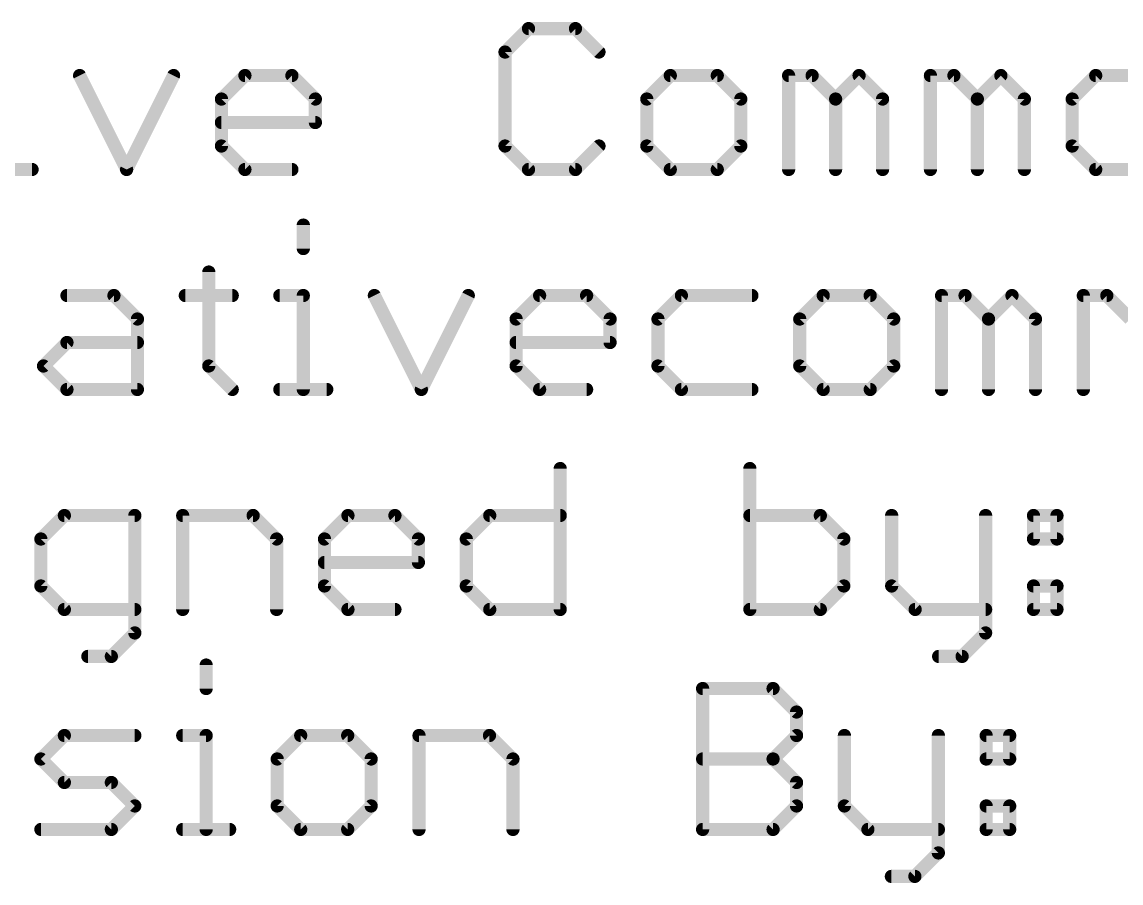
# Model space of a CAD drawing. Extents: x -37 to 70, y -13 to 33.
# Drawn here: x 0.78 to 13.47, y -13.24 to -3.3 of the extents above; entities that cross this region are included whole.
import ezdxf

# ---------------------------------------------------------------- set-up
doc = ezdxf.new("R2010")
doc.units = 0
doc.layers.add('51', color=53, linetype='CONTINUOUS')

msp = doc.modelspace()

# ---------------------------------------------------------------- linework, layer by layer
at = {"layer": '51', "const_width": 0.1524}
for points in [[(6.6291, -3.3768), (6.358, -3.648)], [(7.1715, -3.3768), (6.6291, -3.3768)], [(7.4426, -3.648), (7.1715, -3.3768)], [(6.358, -3.648), (6.358, -4.7326)], [(1.4465, -3.9191), (1.9888, -5.0038)], [(1.9888, -5.0038), (2.5312, -3.9191)], [(3.0837, -4.1903), (3.3548, -3.9191)], [(3.3548, -3.9191), (3.8972, -3.9191)], [(3.8972, -3.9191), (4.1683, -4.1903)], [(8.2663, -3.9191), (7.9951, -4.1903)], [(8.8086, -3.9191), (8.2663, -3.9191)], [(9.0798, -4.1903), (8.8086, -3.9191)], [(9.6323, -5.0038), (9.6323, -3.9191)], [(9.6323, -3.9191), (9.9035, -3.9191)], [(9.9035, -3.9191), (10.1746, -4.1903)], [(10.1746, -4.1903), (10.4458, -3.9191)], [(10.4458, -3.9191), (10.717, -4.1903)], [(11.2695, -5.0038), (11.2695, -3.9191)], [(11.2695, -3.9191), (11.5406, -3.9191)], [(11.5406, -3.9191), (11.8118, -4.1903)], [(11.8118, -4.1903), (12.0829, -3.9191)], [(12.0829, -3.9191), (12.3541, -4.1903)], [(13.1778, -3.9191), (12.9066, -4.1903)], [(13.7201, -3.9191), (13.1778, -3.9191)], [(3.0837, -4.7326), (3.0837, -4.1903)], [(4.1683, -4.1903), (4.1683, -4.4615)], [(7.9951, -4.1903), (7.9951, -4.7326)], [(9.0798, -4.7326), (9.0798, -4.1903)], [(10.1746, -4.1903), (10.1746, -5.0038)], [(10.717, -4.1903), (10.717, -5.0038)], [(11.8118, -4.1903), (11.8118, -5.0038)], [(12.3541, -4.1903), (12.3541, -5.0038)], [(12.9066, -4.1903), (12.9066, -4.7326)], [(4.1683, -4.4615), (3.0837, -4.4615)], [(3.3548, -5.0038), (3.0837, -4.7326)], [(6.358, -4.7326), (6.6291, -5.0038)], [(7.1715, -5.0038), (7.4426, -4.7326)], [(7.9951, -4.7326), (8.2663, -5.0038)], [(8.8086, -5.0038), (9.0798, -4.7326)], [(12.9066, -4.7326), (13.1778, -5.0038)], [(0.3551, -5.0038), (0.8974, -5.0038)], [(3.8972, -5.0038), (3.3548, -5.0038)], [(6.6291, -5.0038), (7.1715, -5.0038)], [(8.2663, -5.0038), (8.8086, -5.0038)], [(13.1778, -5.0038), (13.7201, -5.0038)], [(4.029, -5.6456), (4.029, -5.9168)], [(2.9375, -6.188), (2.9375, -7.2726)], [(1.3004, -6.4591), (1.8427, -6.4591)], [(1.8427, -6.4591), (2.1139, -6.7303)], [(2.6664, -6.4591), (3.2087, -6.4591)], [(3.7578, -6.4591), (4.029, -6.4591)], [(4.029, -6.4591), (4.029, -7.5438)], [(4.8492, -6.4591), (5.3916, -7.5438)], [(5.3916, -7.5438), (5.9339, -6.4591)], [(6.4864, -6.7303), (6.7576, -6.4591)], [(6.7576, -6.4591), (7.2999, -6.4591)], [(7.2999, -6.4591), (7.571, -6.7303)], [(8.3947, -6.4591), (8.1235, -6.7303)], [(9.2082, -6.4591), (8.3947, -6.4591)], [(10.0319, -6.4591), (9.7607, -6.7303)], [(10.5742, -6.4591), (10.0319, -6.4591)], [(10.8454, -6.7303), (10.5742, -6.4591)], [(11.3979, -7.5438), (11.3979, -6.4591)], [(11.3979, -6.4591), (11.669, -6.4591)], [(11.669, -6.4591), (11.9402, -6.7303)], [(11.9402, -6.7303), (12.2114, -6.4591)], [(12.2114, -6.4591), (12.4825, -6.7303)], [(13.035, -7.5438), (13.035, -6.4591)], [(13.035, -6.4591), (13.3062, -6.4591)], [(13.3062, -6.4591), (13.5773, -6.7303)], [(2.1139, -6.7303), (2.1139, -7.5438)], [(6.4864, -7.2726), (6.4864, -6.7303)], [(7.571, -6.7303), (7.571, -7.0015)], [(8.1235, -6.7303), (8.1235, -7.2726)], [(9.7607, -6.7303), (9.7607, -7.2726)], [(10.8454, -7.2726), (10.8454, -6.7303)], [(11.9402, -6.7303), (11.9402, -7.5438)], [(12.4825, -6.7303), (12.4825, -7.5438)], [(1.0292, -7.2726), (1.3004, -7.0015)], [(1.3004, -7.0015), (2.1139, -7.0015)], [(7.571, -7.0015), (6.4864, -7.0015)], [(1.3004, -7.5438), (1.0292, -7.2726)], [(2.9375, -7.2726), (3.2087, -7.5438)], [(6.7576, -7.5438), (6.4864, -7.2726)], [(8.1235, -7.2726), (8.3947, -7.5438)], [(9.7607, -7.2726), (10.0319, -7.5438)], [(10.5742, -7.5438), (10.8454, -7.2726)], [(2.1139, -7.5438), (1.3004, -7.5438)], [(3.7578, -7.5438), (4.3001, -7.5438)], [(7.2999, -7.5438), (6.7576, -7.5438)], [(8.3947, -7.5438), (9.2082, -7.5438)], [(10.0319, -7.5438), (10.5742, -7.5438)], [(6.9952, -8.4568), (6.9952, -10.0838)], [(9.1849, -8.4568), (9.1849, -10.0838)], [(1.2703, -8.9991), (0.9991, -9.2703)], [(2.0838, -8.9991), (1.2703, -8.9991)], [(2.0838, -10.355), (2.0838, -8.9991)], [(2.6363, -10.0838), (2.6363, -8.9991)], [(2.6363, -8.9991), (3.4498, -8.9991)], [(3.4498, -8.9991), (3.7209, -9.2703)], [(4.2734, -9.2703), (4.5446, -8.9991)], [(4.5446, -8.9991), (5.0869, -8.9991)], [(5.0869, -8.9991), (5.3581, -9.2703)], [(5.9106, -9.2703), (6.1817, -8.9991)], [(6.1817, -8.9991), (6.9952, -8.9991)], [(9.9984, -8.9991), (9.1849, -8.9991)], [(10.2695, -9.2703), (9.9984, -8.9991)], [(10.822, -8.9991), (10.822, -9.8126)], [(11.9067, -8.9991), (11.9067, -10.355)], [(12.4592, -8.9991), (12.7304, -8.9991)], [(12.4592, -9.2703), (12.4592, -8.9991)], [(12.7304, -8.9991), (12.7304, -9.2703)], [(0.9991, -9.2703), (0.9991, -9.8126)], [(3.7209, -9.2703), (3.7209, -10.0838)], [(4.2734, -9.8126), (4.2734, -9.2703)], [(5.3581, -9.2703), (5.3581, -9.5415)], [(5.9106, -9.8126), (5.9106, -9.2703)], [(10.2695, -9.8126), (10.2695, -9.2703)], [(12.7304, -9.2703), (12.4592, -9.2703)], [(5.3581, -9.5415), (4.2734, -9.5415)], [(0.9991, -9.8126), (1.2703, -10.0838)], [(4.5446, -10.0838), (4.2734, -9.8126)], [(6.1817, -10.0838), (5.9106, -9.8126)], [(9.9984, -10.0838), (10.2695, -9.8126)], [(10.822, -9.8126), (11.0932, -10.0838)], [(12.4592, -9.8126), (12.7304, -9.8126)], [(12.4592, -10.0838), (12.4592, -9.8126)], [(12.7304, -9.8126), (12.7304, -10.0838)], [(1.2703, -10.0838), (2.0838, -10.0838)], [(5.0869, -10.0838), (4.5446, -10.0838)], [(6.9952, -10.0838), (6.1817, -10.0838)], [(9.1849, -10.0838), (9.9984, -10.0838)], [(11.0932, -10.0838), (11.9067, -10.0838)], [(12.7304, -10.0838), (12.4592, -10.0838)], [(1.8126, -10.6261), (2.0838, -10.355)], [(11.9067, -10.355), (11.6355, -10.6261)], [(1.5414, -10.6261), (1.8126, -10.6261)], [(2.9074, -10.7256), (2.9074, -10.9968)], [(11.6355, -10.6261), (11.3644, -10.6261)], [(8.6392, -12.6238), (8.6392, -10.9968)], [(8.6392, -10.9968), (9.4527, -10.9968)], [(9.4527, -10.9968), (9.7238, -11.268)], [(9.7238, -11.268), (9.7238, -11.5391)], [(0.9991, -11.8103), (1.2703, -11.5391)], [(1.2703, -11.5391), (2.0838, -11.5391)], [(2.6363, -11.5391), (2.9074, -11.5391)], [(2.9074, -11.5391), (2.9074, -12.6238)], [(3.9989, -11.5391), (3.7277, -11.8103)], [(4.5412, -11.5391), (3.9989, -11.5391)], [(4.8124, -11.8103), (4.5412, -11.5391)], [(5.3649, -12.6238), (5.3649, -11.5391)], [(5.3649, -11.5391), (6.1784, -11.5391)], [(6.1784, -11.5391), (6.4495, -11.8103)], [(9.7238, -11.5391), (9.4527, -11.8103)], [(10.2763, -11.5391), (10.2763, -12.3526)], [(11.361, -11.5391), (11.361, -12.895)], [(11.9135, -11.5391), (12.1846, -11.5391)], [(11.9135, -11.8103), (11.9135, -11.5391)], [(12.1846, -11.5391), (12.1846, -11.8103)], [(1.2703, -12.0815), (0.9991, -11.8103)], [(3.7277, -11.8103), (3.7277, -12.3526)], [(4.8124, -12.3526), (4.8124, -11.8103)], [(6.4495, -11.8103), (6.4495, -12.6238)], [(8.6392, -11.8103), (9.4527, -11.8103)], [(9.4527, -11.8103), (9.7238, -12.0815)], [(12.1846, -11.8103), (11.9135, -11.8103)], [(1.8126, -12.0815), (1.2703, -12.0815)], [(2.0838, -12.3526), (1.8126, -12.0815)], [(9.7238, -12.0815), (9.7238, -12.3526)], [(1.8126, -12.6238), (2.0838, -12.3526)], [(3.7277, -12.3526), (3.9989, -12.6238)], [(4.5412, -12.6238), (4.8124, -12.3526)], [(9.7238, -12.3526), (9.4527, -12.6238)], [(10.2763, -12.3526), (10.5475, -12.6238)], [(11.9135, -12.3526), (12.1846, -12.3526)], [(11.9135, -12.6238), (11.9135, -12.3526)], [(12.1846, -12.3526), (12.1846, -12.6238)], [(0.9991, -12.6238), (1.8126, -12.6238)], [(2.6363, -12.6238), (3.1786, -12.6238)], [(3.9989, -12.6238), (4.5412, -12.6238)], [(9.4527, -12.6238), (8.6392, -12.6238)], [(10.5475, -12.6238), (11.361, -12.6238)], [(12.1846, -12.6238), (11.9135, -12.6238)], [(11.361, -12.895), (11.0898, -13.1661)], [(11.0898, -13.1661), (10.8187, -13.1661)]]:
    msp.add_lwpolyline(points, dxfattribs=at)
at = {"layer": '51', "const_width": 0.0762}
for points in [[(6.6291, -3.3387, 1), (6.6291, -3.4149)], [(6.6561, -3.4038, 1), (6.6022, -3.3499)], [(7.1984, -3.3499, 1), (7.1445, -3.4038)], [(7.1715, -3.4149, 1), (7.1715, -3.3387)], [(6.331, -3.621, 1), (6.3849, -3.6749)], [(6.3961, -3.648, 1), (6.3199, -3.648)], [(7.4157, -3.6749, 1), (7.4696, -3.621)], [(1.4806, -3.9021, 1), (1.4124, -3.9362)], [(2.5652, -3.9362, 1), (2.4971, -3.9021)], [(3.3548, -3.881, 1), (3.3548, -3.9572)], [(3.3818, -3.9461, 1), (3.3279, -3.8922)], [(3.9241, -3.8922, 1), (3.8702, -3.9461)], [(3.8972, -3.9572, 1), (3.8972, -3.881)], [(8.2663, -3.881, 1), (8.2663, -3.9572)], [(8.2932, -3.9461, 1), (8.2394, -3.8922)], [(8.8356, -3.8922, 1), (8.7817, -3.9461)], [(8.8086, -3.9572, 1), (8.8086, -3.881)], [(9.6704, -3.9191, 1), (9.5942, -3.9191)], [(9.6323, -3.881, 1), (9.6323, -3.9572)], [(9.9304, -3.8922, 1), (9.8765, -3.9461)], [(9.9035, -3.9572, 1), (9.9035, -3.881)], [(10.4727, -3.8922, 1), (10.4188, -3.9461)], [(10.4727, -3.9461, 1), (10.4188, -3.8922)], [(11.3076, -3.9191, 1), (11.2314, -3.9191)], [(11.2695, -3.881, 1), (11.2695, -3.9572)], [(11.5676, -3.8922, 1), (11.5137, -3.9461)], [(11.5406, -3.9572, 1), (11.5406, -3.881)], [(12.1099, -3.8922, 1), (12.056, -3.9461)], [(12.1099, -3.9461, 1), (12.056, -3.8922)], [(13.1778, -3.881, 1), (13.1778, -3.9572)], [(13.2047, -3.9461, 1), (13.1508, -3.8922)], [(3.1218, -4.1903, 1), (3.0456, -4.1903)], [(3.0567, -4.1634, 1), (3.1106, -4.2172)], [(4.2064, -4.1903, 1), (4.1302, -4.1903)], [(4.1414, -4.2172, 1), (4.1953, -4.1634)], [(8.0332, -4.1903, 1), (7.957, -4.1903)], [(7.9682, -4.1634, 1), (8.0221, -4.2172)], [(9.1179, -4.1903, 1), (9.0417, -4.1903)], [(9.0529, -4.2172, 1), (9.1067, -4.1634)], [(10.2127, -4.1903, 1), (10.1365, -4.1903)], [(10.1477, -4.1634, 1), (10.2016, -4.2172)], [(10.1477, -4.2172, 1), (10.2016, -4.1634)], [(10.7551, -4.1903, 1), (10.6789, -4.1903)], [(10.69, -4.2172, 1), (10.7439, -4.1634)], [(11.8499, -4.1903, 1), (11.7737, -4.1903)], [(11.7848, -4.1634, 1), (11.8387, -4.2172)], [(11.7848, -4.2172, 1), (11.8387, -4.1634)], [(12.3922, -4.1903, 1), (12.316, -4.1903)], [(12.3272, -4.2172, 1), (12.3811, -4.1634)], [(12.9447, -4.1903, 1), (12.8685, -4.1903)], [(12.8797, -4.1634, 1), (12.9335, -4.2172)], [(3.0837, -4.4234, 1), (3.0837, -4.4996)], [(4.1302, -4.4615, 1), (4.2064, -4.4615)], [(4.1683, -4.4996, 1), (4.1683, -4.4234)], [(3.1106, -4.7057, 1), (3.0567, -4.7596)], [(3.0456, -4.7326, 1), (3.1218, -4.7326)], [(6.3849, -4.7057, 1), (6.331, -4.7596)], [(6.3199, -4.7326, 1), (6.3961, -4.7326)], [(7.4696, -4.7596, 1), (7.4157, -4.7057)], [(8.0221, -4.7057, 1), (7.9682, -4.7596)], [(7.957, -4.7326, 1), (8.0332, -4.7326)], [(9.0417, -4.7326, 1), (9.1179, -4.7326)], [(9.1067, -4.7596, 1), (9.0529, -4.7057)], [(12.9335, -4.7057, 1), (12.8797, -4.7596)], [(12.8685, -4.7326, 1), (12.9447, -4.7326)], [(0.8974, -5.0419, 1), (0.8974, -4.9657)], [(1.9548, -4.9868, 1), (2.0229, -5.0208)], [(1.9548, -5.0208, 1), (2.0229, -4.9868)], [(3.3548, -4.9657, 1), (3.3548, -5.0419)], [(3.3279, -5.0307, 1), (3.3818, -4.9769)], [(3.8972, -5.0419, 1), (3.8972, -4.9657)], [(6.6291, -4.9657, 1), (6.6291, -5.0419)], [(6.6022, -5.0307, 1), (6.6561, -4.9769)], [(7.1445, -4.9769, 1), (7.1984, -5.0307)], [(7.1715, -5.0419, 1), (7.1715, -4.9657)], [(8.2663, -4.9657, 1), (8.2663, -5.0419)], [(8.2394, -5.0307, 1), (8.2932, -4.9769)], [(8.7817, -4.9769, 1), (8.8356, -5.0307)], [(8.8086, -5.0419, 1), (8.8086, -4.9657)], [(13.1778, -4.9657, 1), (13.1778, -5.0419)], [(13.1508, -5.0307, 1), (13.2047, -4.9769)], [(9.5942, -5.0038, 1), (9.6704, -5.0038)], [(10.1365, -5.0038, 1), (10.2127, -5.0038)], [(10.6789, -5.0038, 1), (10.7551, -5.0038)], [(11.2314, -5.0038, 1), (11.3076, -5.0038)], [(11.7737, -5.0038, 1), (11.8499, -5.0038)], [(12.316, -5.0038, 1), (12.3922, -5.0038)], [(4.0671, -5.6456, 1), (3.9909, -5.6456)], [(3.9909, -5.9168, 1), (4.0671, -5.9168)], [(2.9756, -6.188, 1), (2.8994, -6.188)], [(1.3004, -6.421, 1), (1.3004, -6.4972)], [(1.8696, -6.4322, 1), (1.8158, -6.4861)], [(1.8427, -6.4972, 1), (1.8427, -6.421)], [(2.6664, -6.421, 1), (2.6664, -6.4972)], [(3.2087, -6.4972, 1), (3.2087, -6.421)], [(3.7578, -6.421, 1), (3.7578, -6.4972)], [(4.0671, -6.4591, 1), (3.9909, -6.4591)], [(4.029, -6.4972, 1), (4.029, -6.421)], [(4.8833, -6.4421, 1), (4.8152, -6.4762)], [(5.968, -6.4762, 1), (5.8998, -6.4421)], [(6.7576, -6.421, 1), (6.7576, -6.4972)], [(6.7845, -6.4861, 1), (6.7306, -6.4322)], [(7.3268, -6.4322, 1), (7.2729, -6.4861)], [(7.2999, -6.4972, 1), (7.2999, -6.421)], [(8.3947, -6.421, 1), (8.3947, -6.4972)], [(8.4216, -6.4861, 1), (8.3678, -6.4322)], [(9.2082, -6.4972, 1), (9.2082, -6.421)], [(10.0319, -6.421, 1), (10.0319, -6.4972)], [(10.0588, -6.4861, 1), (10.0049, -6.4322)], [(10.6011, -6.4322, 1), (10.5473, -6.4861)], [(10.5742, -6.4972, 1), (10.5742, -6.421)], [(11.436, -6.4591, 1), (11.3598, -6.4591)], [(11.3979, -6.421, 1), (11.3979, -6.4972)], [(11.696, -6.4322, 1), (11.6421, -6.4861)], [(11.669, -6.4972, 1), (11.669, -6.421)], [(12.2383, -6.4322, 1), (12.1844, -6.4861)], [(12.2383, -6.4861, 1), (12.1844, -6.4322)], [(13.0731, -6.4591, 1), (12.9969, -6.4591)], [(13.035, -6.421, 1), (13.035, -6.4972)], [(13.3331, -6.4322, 1), (13.2792, -6.4861)], [(13.3062, -6.4972, 1), (13.3062, -6.421)], [(2.152, -6.7303, 1), (2.0758, -6.7303)], [(2.0869, -6.7572, 1), (2.1408, -6.7034)], [(6.5245, -6.7303, 1), (6.4483, -6.7303)], [(6.4594, -6.7034, 1), (6.5133, -6.7572)], [(7.6091, -6.7303, 1), (7.5329, -6.7303)], [(7.5441, -6.7572, 1), (7.598, -6.7034)], [(8.1616, -6.7303, 1), (8.0854, -6.7303)], [(8.0966, -6.7034, 1), (8.1505, -6.7572)], [(9.7988, -6.7303, 1), (9.7226, -6.7303)], [(9.7338, -6.7034, 1), (9.7876, -6.7572)], [(10.8835, -6.7303, 1), (10.8073, -6.7303)], [(10.8184, -6.7572, 1), (10.8723, -6.7034)], [(11.9783, -6.7303, 1), (11.9021, -6.7303)], [(11.9132, -6.7034, 1), (11.9671, -6.7572)], [(11.9132, -6.7572, 1), (11.9671, -6.7034)], [(12.5206, -6.7303, 1), (12.4444, -6.7303)], [(12.4556, -6.7572, 1), (12.5095, -6.7034)], [(1.3004, -6.9634, 1), (1.3004, -7.0396)], [(1.3273, -7.0284, 1), (1.2734, -6.9745)], [(2.1139, -7.0396, 1), (2.1139, -6.9634)], [(6.4864, -6.9634, 1), (6.4864, -7.0396)], [(7.5329, -7.0015, 1), (7.6091, -7.0015)], [(7.571, -7.0396, 1), (7.571, -6.9634)], [(1.0561, -7.2457, 1), (1.0023, -7.2996)], [(1.0023, -7.2457, 1), (1.0561, -7.2996)], [(2.9645, -7.2457, 1), (2.9106, -7.2996)], [(6.5133, -7.2457, 1), (6.4594, -7.2996)], [(8.1505, -7.2457, 1), (8.0966, -7.2996)], [(9.7876, -7.2457, 1), (9.7338, -7.2996)], [(10.8723, -7.2996, 1), (10.8184, -7.2457)], [(2.8994, -7.2726, 1), (2.9756, -7.2726)], [(6.4483, -7.2726, 1), (6.5245, -7.2726)], [(8.0854, -7.2726, 1), (8.1616, -7.2726)], [(9.7226, -7.2726, 1), (9.7988, -7.2726)], [(10.8073, -7.2726, 1), (10.8835, -7.2726)], [(1.3004, -7.5057, 1), (1.3004, -7.5819)], [(1.2734, -7.5707, 1), (1.3273, -7.5169)], [(2.1139, -7.5819, 1), (2.1139, -7.5057)], [(3.1817, -7.5707, 1), (3.2356, -7.5169)], [(3.7578, -7.5057, 1), (3.7578, -7.5819)], [(4.3001, -7.5819, 1), (4.3001, -7.5057)], [(6.7576, -7.5057, 1), (6.7576, -7.5819)], [(6.7306, -7.5707, 1), (6.7845, -7.5169)], [(7.2999, -7.5819, 1), (7.2999, -7.5057)], [(8.3947, -7.5057, 1), (8.3947, -7.5819)], [(8.3678, -7.5707, 1), (8.4216, -7.5169)], [(9.2082, -7.5819, 1), (9.2082, -7.5057)], [(10.0319, -7.5057, 1), (10.0319, -7.5819)], [(10.0049, -7.5707, 1), (10.0588, -7.5169)], [(10.5473, -7.5169, 1), (10.6011, -7.5707)], [(10.5742, -7.5819, 1), (10.5742, -7.5057)], [(2.0758, -7.5438, 1), (2.152, -7.5438)], [(3.9909, -7.5438, 1), (4.0671, -7.5438)], [(5.3575, -7.5268, 1), (5.4256, -7.5608)], [(5.3575, -7.5608, 1), (5.4256, -7.5268)], [(11.3598, -7.5438, 1), (11.436, -7.5438)], [(11.9021, -7.5438, 1), (11.9783, -7.5438)], [(12.4444, -7.5438, 1), (12.5206, -7.5438)], [(12.9969, -7.5438, 1), (13.0731, -7.5438)], [(7.0333, -8.4568, 1), (6.9571, -8.4568)], [(9.223, -8.4568, 1), (9.1468, -8.4568)], [(1.2703, -8.961, 1), (1.2703, -9.0372)], [(1.2972, -9.0261, 1), (1.2433, -8.9722)], [(2.1219, -8.9991, 1), (2.0457, -8.9991)], [(2.0838, -9.0372, 1), (2.0838, -8.961)], [(2.6744, -8.9991, 1), (2.5982, -8.9991)], [(2.6363, -8.961, 1), (2.6363, -9.0372)], [(3.4767, -8.9722, 1), (3.4228, -9.0261)], [(3.4498, -9.0372, 1), (3.4498, -8.961)], [(4.5446, -8.961, 1), (4.5446, -9.0372)], [(4.5715, -9.0261, 1), (4.5176, -8.9722)], [(5.1139, -8.9722, 1), (5.06, -9.0261)], [(5.0869, -9.0372, 1), (5.0869, -8.961)], [(6.1817, -8.961, 1), (6.1817, -9.0372)], [(6.2087, -9.0261, 1), (6.1548, -8.9722)], [(6.9952, -9.0372, 1), (6.9952, -8.961)], [(9.1849, -8.961, 1), (9.1849, -9.0372)], [(10.0253, -8.9722, 1), (9.9714, -9.0261)], [(9.9984, -9.0372, 1), (9.9984, -8.961)], [(10.8601, -8.9991, 1), (10.7839, -8.9991)], [(11.9448, -8.9991, 1), (11.8686, -8.9991)], [(12.4592, -8.961, 1), (12.4592, -9.0372)], [(12.4973, -8.9991, 1), (12.4211, -8.9991)], [(12.7685, -8.9991, 1), (12.6923, -8.9991)], [(12.7304, -9.0372, 1), (12.7304, -8.961)], [(1.0372, -9.2703, 1), (0.961, -9.2703)], [(0.9722, -9.2434, 1), (1.026, -9.2972)], [(3.759, -9.2703, 1), (3.6828, -9.2703)], [(3.694, -9.2972, 1), (3.7479, -9.2434)], [(4.3115, -9.2703, 1), (4.2353, -9.2703)], [(4.2465, -9.2434, 1), (4.3004, -9.2972)], [(5.3962, -9.2703, 1), (5.32, -9.2703)], [(5.3311, -9.2972, 1), (5.385, -9.2434)], [(5.9487, -9.2703, 1), (5.8725, -9.2703)], [(5.8836, -9.2434, 1), (5.9375, -9.2972)], [(10.3076, -9.2703, 1), (10.2314, -9.2703)], [(10.2426, -9.2972, 1), (10.2965, -9.2434)], [(12.4592, -9.2322, 1), (12.4592, -9.3084)], [(12.4211, -9.2703, 1), (12.4973, -9.2703)], [(12.6923, -9.2703, 1), (12.7685, -9.2703)], [(12.7304, -9.3084, 1), (12.7304, -9.2322)], [(4.2734, -9.5034, 1), (4.2734, -9.5796)], [(5.32, -9.5415, 1), (5.3962, -9.5415)], [(5.3581, -9.5796, 1), (5.3581, -9.5034)], [(1.026, -9.7857, 1), (0.9722, -9.8396)], [(4.3004, -9.7857, 1), (4.2465, -9.8396)], [(5.9375, -9.7857, 1), (5.8836, -9.8396)], [(10.2965, -9.8396, 1), (10.2426, -9.7857)], [(10.849, -9.7857, 1), (10.7951, -9.8396)], [(12.4592, -9.7745, 1), (12.4592, -9.8507)], [(12.4973, -9.8126, 1), (12.4211, -9.8126)], [(12.7685, -9.8126, 1), (12.6923, -9.8126)], [(12.7304, -9.8507, 1), (12.7304, -9.7745)], [(0.961, -9.8126, 1), (1.0372, -9.8126)], [(4.2353, -9.8126, 1), (4.3115, -9.8126)], [(5.8725, -9.8126, 1), (5.9487, -9.8126)], [(10.2314, -9.8126, 1), (10.3076, -9.8126)], [(10.7839, -9.8126, 1), (10.8601, -9.8126)], [(1.2703, -10.0457, 1), (1.2703, -10.1219)], [(1.2433, -10.1107, 1), (1.2972, -10.0569)], [(2.0838, -10.1219, 1), (2.0838, -10.0457)], [(4.5446, -10.0457, 1), (4.5446, -10.1219)], [(4.5176, -10.1107, 1), (4.5715, -10.0569)], [(5.0869, -10.1219, 1), (5.0869, -10.0457)], [(6.1817, -10.0457, 1), (6.1817, -10.1219)], [(6.1548, -10.1107, 1), (6.2087, -10.0569)], [(6.9952, -10.1219, 1), (6.9952, -10.0457)], [(9.1849, -10.0457, 1), (9.1849, -10.1219)], [(9.9714, -10.0569, 1), (10.0253, -10.1107)], [(9.9984, -10.1219, 1), (9.9984, -10.0457)], [(11.0932, -10.0457, 1), (11.0932, -10.1219)], [(11.0663, -10.1107, 1), (11.1201, -10.0569)], [(11.9067, -10.1219, 1), (11.9067, -10.0457)], [(12.4592, -10.0457, 1), (12.4592, -10.1219)], [(12.7304, -10.1219, 1), (12.7304, -10.0457)], [(2.5982, -10.0838, 1), (2.6744, -10.0838)], [(3.6828, -10.0838, 1), (3.759, -10.0838)], [(6.9571, -10.0838, 1), (7.0333, -10.0838)], [(9.1468, -10.0838, 1), (9.223, -10.0838)], [(12.4211, -10.0838, 1), (12.4973, -10.0838)], [(12.6923, -10.0838, 1), (12.7685, -10.0838)], [(2.0457, -10.355, 1), (2.1219, -10.355)], [(2.1107, -10.3819, 1), (2.0568, -10.328)], [(11.8686, -10.355, 1), (11.9448, -10.355)], [(11.9336, -10.3819, 1), (11.8798, -10.328)], [(1.5414, -10.588, 1), (1.5414, -10.6642)], [(1.7857, -10.5992, 1), (1.8395, -10.6531)], [(1.8126, -10.6642, 1), (1.8126, -10.588)], [(2.9455, -10.7256, 1), (2.8693, -10.7256)], [(11.3644, -10.588, 1), (11.3644, -10.6642)], [(11.6086, -10.5992, 1), (11.6625, -10.6531)], [(11.6355, -10.6642, 1), (11.6355, -10.588)], [(2.8693, -10.9968, 1), (2.9455, -10.9968)], [(8.6773, -10.9968, 1), (8.6011, -10.9968)], [(8.6392, -10.9587, 1), (8.6392, -11.0349)], [(9.4796, -10.9699, 1), (9.4257, -11.0238)], [(9.4527, -11.0349, 1), (9.4527, -10.9587)], [(9.7619, -11.268, 1), (9.6857, -11.268)], [(9.6969, -11.2949, 1), (9.7508, -11.241)], [(1.2703, -11.501, 1), (1.2703, -11.5772)], [(1.2972, -11.5661, 1), (1.2433, -11.5122)], [(2.0838, -11.5772, 1), (2.0838, -11.501)], [(2.6363, -11.501, 1), (2.6363, -11.5772)], [(2.9455, -11.5391, 1), (2.8693, -11.5391)], [(2.9074, -11.5772, 1), (2.9074, -11.501)], [(3.9989, -11.501, 1), (3.9989, -11.5772)], [(4.0258, -11.5661, 1), (3.9719, -11.5122)], [(4.5681, -11.5122, 1), (4.5143, -11.5661)], [(4.5412, -11.5772, 1), (4.5412, -11.501)], [(5.403, -11.5391, 1), (5.3268, -11.5391)], [(5.3649, -11.501, 1), (5.3649, -11.5772)], [(6.2053, -11.5122, 1), (6.1514, -11.5661)], [(6.1784, -11.5772, 1), (6.1784, -11.501)], [(9.6857, -11.5391, 1), (9.7619, -11.5391)], [(9.7508, -11.5661, 1), (9.6969, -11.5122)], [(10.3144, -11.5391, 1), (10.2382, -11.5391)], [(11.3991, -11.5391, 1), (11.3229, -11.5391)], [(11.9135, -11.501, 1), (11.9135, -11.5772)], [(11.9516, -11.5391, 1), (11.8754, -11.5391)], [(12.2227, -11.5391, 1), (12.1465, -11.5391)], [(12.1846, -11.5772, 1), (12.1846, -11.501)], [(1.026, -11.7834, 1), (0.9722, -11.8372)], [(0.9722, -11.7834, 1), (1.026, -11.8372)], [(3.7658, -11.8103, 1), (3.6896, -11.8103)], [(3.7008, -11.7834, 1), (3.7546, -11.8372)], [(4.8505, -11.8103, 1), (4.7743, -11.8103)], [(4.7854, -11.8372, 1), (4.8393, -11.7834)], [(6.4876, -11.8103, 1), (6.4114, -11.8103)], [(6.4226, -11.8372, 1), (6.4765, -11.7834)], [(8.6392, -11.7722, 1), (8.6392, -11.8484)], [(9.4796, -11.7834, 1), (9.4257, -11.8372)], [(9.4257, -11.7834, 1), (9.4796, -11.8372)], [(9.4527, -11.8484, 1), (9.4527, -11.7722)], [(11.9135, -11.7722, 1), (11.9135, -11.8484)], [(11.8754, -11.8103, 1), (11.9516, -11.8103)], [(12.1465, -11.8103, 1), (12.2227, -11.8103)], [(12.1846, -11.8484, 1), (12.1846, -11.7722)], [(1.2703, -12.0434, 1), (1.2703, -12.1196)], [(1.2433, -12.1084, 1), (1.2972, -12.0545)], [(1.8395, -12.0545, 1), (1.7857, -12.1084)], [(1.8126, -12.1196, 1), (1.8126, -12.0434)], [(9.7619, -12.0815, 1), (9.6857, -12.0815)], [(9.6969, -12.1084, 1), (9.7508, -12.0545)], [(2.1107, -12.3796, 1), (2.0568, -12.3257)], [(2.0568, -12.3796, 1), (2.1107, -12.3257)], [(3.7546, -12.3257, 1), (3.7008, -12.3796)], [(4.8393, -12.3796, 1), (4.7854, -12.3257)], [(9.7508, -12.3796, 1), (9.6969, -12.3257)], [(10.3033, -12.3257, 1), (10.2494, -12.3796)], [(11.9135, -12.3145, 1), (11.9135, -12.3907)], [(11.9516, -12.3526, 1), (11.8754, -12.3526)], [(12.2227, -12.3526, 1), (12.1465, -12.3526)], [(12.1846, -12.3907, 1), (12.1846, -12.3145)], [(3.6896, -12.3526, 1), (3.7658, -12.3526)], [(4.7743, -12.3526, 1), (4.8505, -12.3526)], [(9.6857, -12.3526, 1), (9.7619, -12.3526)], [(10.2382, -12.3526, 1), (10.3144, -12.3526)], [(0.9991, -12.5857, 1), (0.9991, -12.6619)], [(1.7857, -12.5969, 1), (1.8395, -12.6507)], [(1.8126, -12.6619, 1), (1.8126, -12.5857)], [(2.6363, -12.5857, 1), (2.6363, -12.6619)], [(3.1786, -12.6619, 1), (3.1786, -12.5857)], [(3.9989, -12.5857, 1), (3.9989, -12.6619)], [(3.9719, -12.6507, 1), (4.0258, -12.5969)], [(4.5143, -12.5969, 1), (4.5681, -12.6507)], [(4.5412, -12.6619, 1), (4.5412, -12.5857)], [(8.6392, -12.5857, 1), (8.6392, -12.6619)], [(9.4257, -12.5969, 1), (9.4796, -12.6507)], [(9.4527, -12.6619, 1), (9.4527, -12.5857)], [(10.5475, -12.5857, 1), (10.5475, -12.6619)], [(10.5205, -12.6507, 1), (10.5744, -12.5969)], [(11.361, -12.6619, 1), (11.361, -12.5857)], [(11.9135, -12.5857, 1), (11.9135, -12.6619)], [(12.1846, -12.6619, 1), (12.1846, -12.5857)], [(2.8693, -12.6238, 1), (2.9455, -12.6238)], [(5.3268, -12.6238, 1), (5.403, -12.6238)], [(6.4114, -12.6238, 1), (6.4876, -12.6238)], [(8.6011, -12.6238, 1), (8.6773, -12.6238)], [(11.8754, -12.6238, 1), (11.9516, -12.6238)], [(12.1465, -12.6238, 1), (12.2227, -12.6238)], [(11.3229, -12.895, 1), (11.3991, -12.895)], [(11.3879, -12.9219, 1), (11.334, -12.868)], [(10.8187, -13.128, 1), (10.8187, -13.2042)], [(11.0629, -13.1392, 1), (11.1168, -13.1931)], [(11.0898, -13.2042, 1), (11.0898, -13.128)]]:
    msp.add_lwpolyline(points, format="xyb", dxfattribs=at)

doc.saveas('drawing.dxf')
